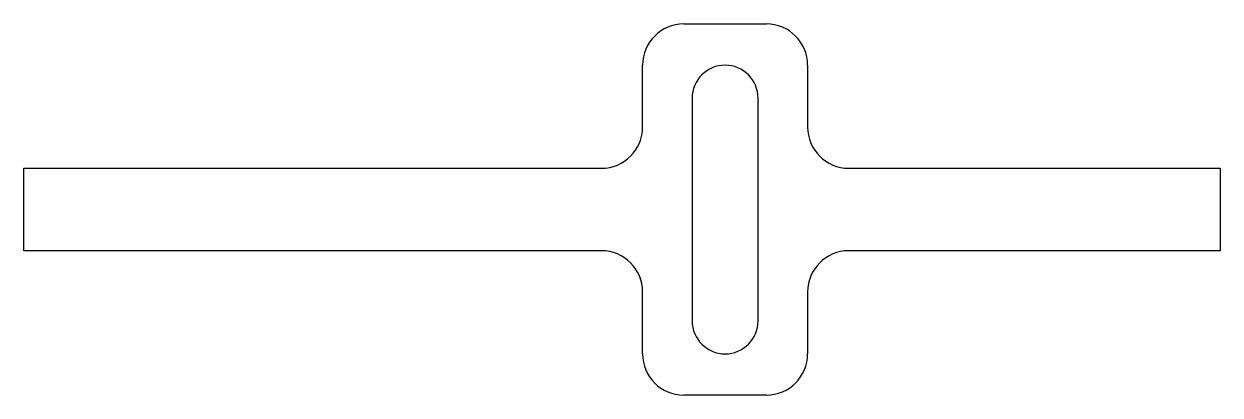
# Model space of a CAD drawing. Extents: x 1 to 3.28, y 1 to 1.71.
import ezdxf

# ---------------------------------------------------------------- set-up
doc = ezdxf.new("R2010")
doc.units = 0
doc.layers.add('3', color=7, linetype='CONTINUOUS')

msp = doc.modelspace()

# ---------------------------------------------------------------- linework, layer by layer
at = {"layer": '3', "color": 3, "linetype": 'CONTINUOUS'}
for p, q in [((2.2598, 1.7087), (2.4173, 1.7087)), ((2.1811, 1.5118), (2.1811, 1.6299)), ((2.4961, 1.6299), (2.4961, 1.5118)), ((2.2756, 1.5669), (2.2756, 1.1417)), ((2.4016, 1.1417), (2.4016, 1.5669)), ((1, 1.4331), (2.1024, 1.4331)), ((1, 1.2756), (1, 1.4331)), ((2.5748, 1.4331), (3.2835, 1.4331)), ((3.2835, 1.4331), (3.2835, 1.2756)), ((2.1024, 1.2756), (1, 1.2756)), ((3.2835, 1.2756), (2.5748, 1.2756)), ((2.1811, 1.0787), (2.1811, 1.1969)), ((2.4961, 1.1969), (2.4961, 1.0787)), ((2.4173, 1), (2.2598, 1))]:
    msp.add_line(p, q, dxfattribs=at)
for centre, radius, start, end in [((2.2598, 1.6299), 0.0787, 90, 180), ((2.4173, 1.6299), 0.0787, 360, 90), ((2.3386, 1.5669), 0.063, 360, 180), ((2.1024, 1.5118), 0.0787, 270, 360), ((2.5748, 1.5118), 0.0787, 180, 270), ((2.1024, 1.1969), 0.0787, 360, 90), ((2.5748, 1.1969), 0.0787, 90, 180), ((2.3386, 1.1417), 0.063, 180, 270), ((2.3386, 1.1417), 0.063, 270, 360), ((2.2598, 1.0787), 0.0787, 180, 270), ((2.4173, 1.0787), 0.0787, 270, 360)]:
    msp.add_arc(centre, radius, start, end, dxfattribs=at)

doc.saveas('drawing.dxf')
